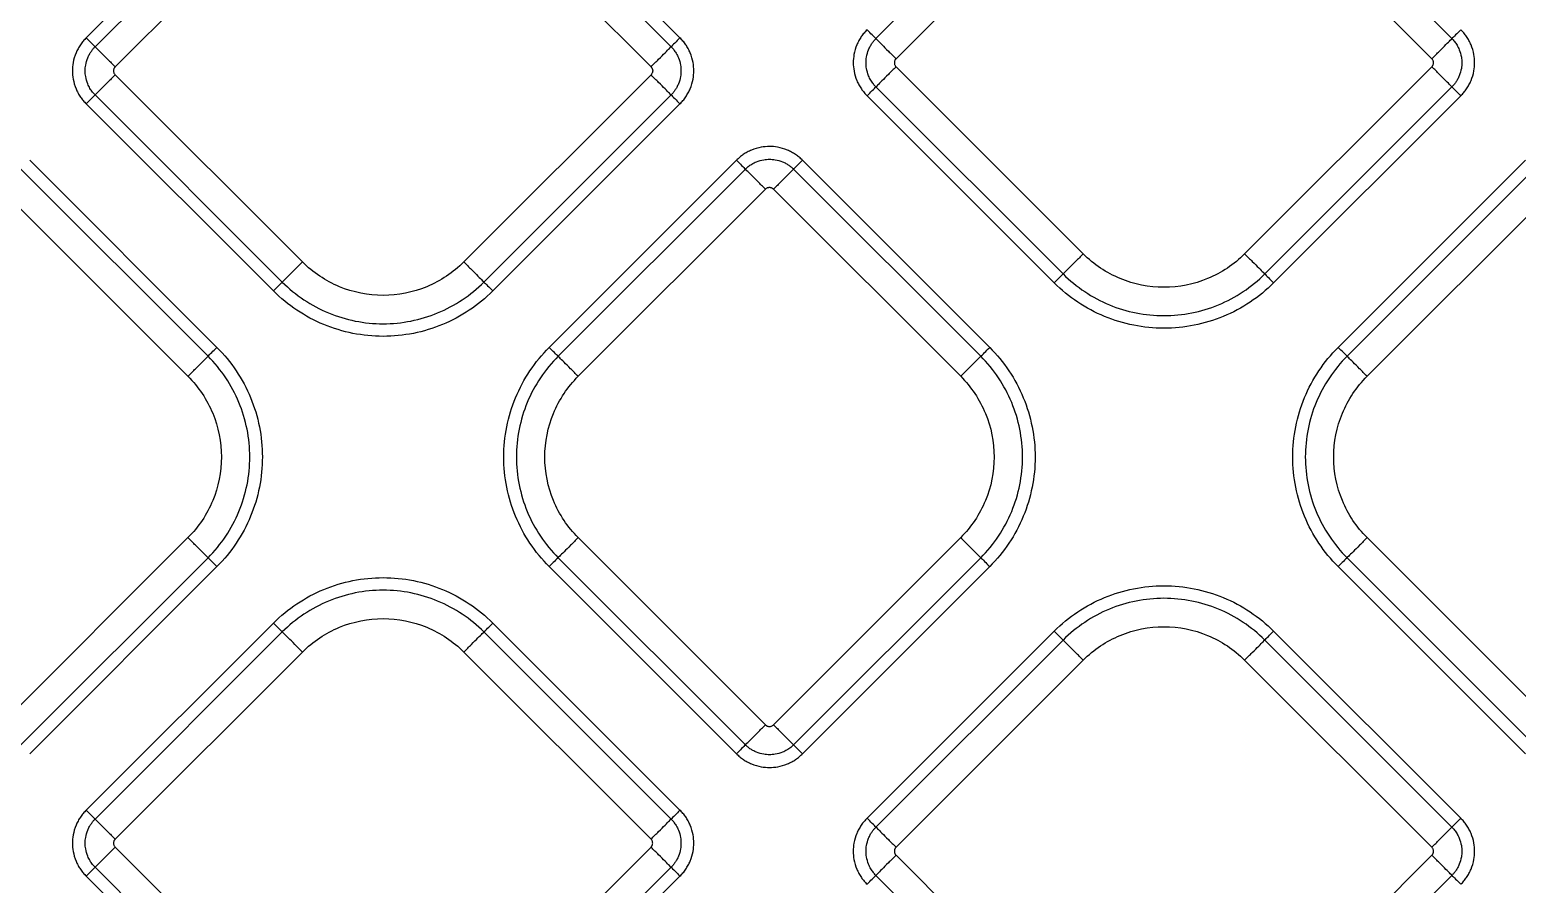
# Model space of a CAD drawing. Extents: x 526 to 610, y 679 to 808.
# Drawn here: x 564.12 to 569.35, y 726.74 to 729.75 of the extents above; entities that cross this region are included whole.
import ezdxf

# ---------------------------------------------------------------- set-up
doc = ezdxf.new("R2010")
doc.units = 0
doc.header["$MEASUREMENT"] = 0
doc.layers.add('1', color=4, linetype='Continuous')

# ---------------------------------------------------------------- blocks, each defined once
blk = doc.blocks.new('JETSETTER LX')
at = {"layer": '1', "color": 3, "linetype": 'Continuous', "lineweight": 25}
for p, q in [((38.8498, 33.4991), (38.1911, 32.8403)), ((38.8811, 33.4678), (38.2223, 32.8089)), ((40.2495, 32.8089), (39.5906, 33.4678)), ((40.2807, 32.8403), (39.6219, 33.4991)), ((41.6291, 33.4963), (40.9703, 32.8374)), ((42.9975, 32.8374), (42.3387, 33.4963)), ((41.041, 32.7667), (41.6998, 33.4256)), ((42.268, 33.4256), (42.9268, 32.7667)), ((38.293, 32.7382), (38.9518, 33.3971)), ((39.5199, 33.3971), (40.1788, 32.7382)), ((41.6998, 32.0796), (41.041, 32.7385)), ((42.9268, 32.7385), (42.268, 32.0796)), ((38.9518, 32.0511), (38.293, 32.7099)), ((40.1788, 32.7099), (39.5199, 32.0511)), ((40.9703, 32.6678), (41.6291, 32.0089)), ((42.3387, 32.0089), (42.9975, 32.6678)), ((38.2223, 32.6392), (38.8811, 31.9804)), ((39.5906, 31.9804), (40.2495, 32.6392)), ((40.9391, 32.6364), (41.5978, 31.9776)), ((42.37, 31.9776), (43.0287, 32.6364)), ((38.1911, 32.6078), (38.8498, 31.9491)), ((39.6219, 31.9491), (40.2807, 32.6078)), ((38.6511, 31.7504), (37.9924, 32.4091)), ((40.4794, 32.4091), (39.8207, 31.7504)), ((41.3706, 31.7504), (40.7119, 32.4091)), ((43.2559, 32.4091), (42.5972, 31.7504)), ((38.6198, 31.7191), (37.961, 32.378)), ((40.5108, 32.3779), (39.852, 31.7191)), ((41.3393, 31.7191), (40.6805, 32.3779)), ((43.2873, 32.378), (42.6285, 31.7191)), ((37.8903, 32.3073), (38.5491, 31.6484)), ((39.9227, 31.6484), (40.5815, 32.3072)), ((40.6098, 32.3072), (41.2686, 31.6484)), ((42.6992, 31.6484), (43.358, 32.3073)), ((38.5491, 31.0803), (37.8903, 30.4215)), ((40.5815, 30.4214), (39.9227, 31.0803)), ((41.2686, 31.0803), (40.6098, 30.4214)), ((43.358, 30.4215), (42.6992, 31.0803)), ((37.961, 30.3508), (38.6198, 31.0096)), ((39.852, 31.0096), (40.5108, 30.3507)), ((40.6805, 30.3507), (41.3393, 31.0096)), ((42.6285, 31.0096), (43.2873, 30.3508)), ((37.9924, 30.3196), (38.6511, 30.9783)), ((39.8207, 30.9783), (40.4794, 30.3195)), ((40.7119, 30.3195), (41.3706, 30.9783)), ((42.5972, 30.9783), (43.2559, 30.3196)), ((38.8498, 30.7796), (38.1911, 30.1208)), ((38.8811, 30.7483), (38.2223, 30.0894)), ((40.2495, 30.0894), (39.5907, 30.7483)), ((40.2807, 30.1208), (39.622, 30.7796)), ((41.5978, 30.7511), (40.9391, 30.0923)), ((43.0287, 30.0923), (42.3699, 30.7511)), ((38.293, 30.0187), (38.9518, 30.6776)), ((39.52, 30.6776), (40.1788, 30.0187)), ((41.6291, 30.7198), (40.9703, 30.0609)), ((42.9975, 30.0609), (42.3386, 30.7198)), ((41.041, 29.9902), (41.6998, 30.6491)), ((42.2679, 30.6491), (42.9268, 29.9902)), ((38.9518, 29.3316), (38.293, 29.9905)), ((40.1788, 29.9905), (39.52, 29.3316)), ((41.6998, 29.3031), (41.041, 29.9619)), ((42.9268, 29.9619), (42.2679, 29.3031)), ((38.2223, 29.9198), (38.8811, 29.2609)), ((39.5907, 29.2609), (40.2495, 29.9198)), ((38.1911, 29.8884), (38.8498, 29.2296)), ((39.622, 29.2296), (40.2807, 29.8884)), ((40.9703, 29.8912), (41.6291, 29.2324)), ((42.3386, 29.2324), (42.9975, 29.8912))]:
    blk.add_line(p, q, dxfattribs=at)
for points, knots in [([(38.1911, 32.8403), (38.1892, 32.8385), (38.1856, 32.8347), (38.1804, 32.8288), (38.1754, 32.8226), (38.1707, 32.816), (38.1663, 32.8092), (38.1622, 32.8021), (38.1585, 32.7947), (38.1513, 32.7788), (38.1444, 32.7552), (38.1416, 32.724), (38.1444, 32.6928), (38.1522, 32.6666), (38.1621, 32.646), (38.1707, 32.6319), (38.1802, 32.6192), (38.1875, 32.6116), (38.1911, 32.6078)], [0, 0, 0, 0, 0.0302831, 0.0608153, 0.0916215, 0.1227265, 0.154155, 0.1859305, 0.218076, 0.2506132, 0.3879351, 0.5002204, 0.6132112, 0.7495461, 0.8148948, 0.8783034, 0.9399468, 1, 1, 1, 1]), ([(38.2223, 32.8089), (38.2194, 32.8118), (38.2149, 32.8163), (38.2037, 32.8276), (38.1972, 32.8342), (38.1911, 32.8403)], [0, 0, 0, 0, 0.5, 0.5, 1, 1, 1, 1]), ([(40.2807, 32.8403), (40.2746, 32.8342), (40.268, 32.8276), (40.2568, 32.8163), (40.2523, 32.8118), (40.2495, 32.8089)], [0, 0, 0, 0, 0.5, 0.5, 1, 1, 1, 1]), ([(40.2807, 32.6078), (40.2825, 32.6097), (40.2862, 32.6134), (40.2914, 32.6194), (40.2963, 32.6256), (40.301, 32.6322), (40.3054, 32.639), (40.3095, 32.6461), (40.3133, 32.6535), (40.3204, 32.6694), (40.3273, 32.6929), (40.3301, 32.7242), (40.3273, 32.7554), (40.3195, 32.7816), (40.3097, 32.8022), (40.3011, 32.8162), (40.2915, 32.829), (40.2842, 32.8366), (40.2807, 32.8403)], [0, 0, 0, 0, 0.030283, 0.060815, 0.091621, 0.122727, 0.154155, 0.18593, 0.218076, 0.250613, 0.387935, 0.50022, 0.613211, 0.749546, 0.814895, 0.878303, 0.939947, 1, 1, 1, 1]), ([(40.9391, 32.8688), (40.9373, 32.867), (40.9336, 32.8632), (40.9284, 32.8573), (40.9235, 32.8511), (40.9188, 32.8445), (40.9144, 32.8377), (40.9103, 32.8306), (40.9065, 32.8232), (40.8994, 32.8073), (40.8924, 32.7837), (40.8897, 32.7525), (40.8925, 32.7213), (40.9002, 32.6951), (40.9101, 32.6745), (40.9187, 32.6605), (40.9283, 32.6477), (40.9355, 32.6401), (40.9391, 32.6364)], [0, 0, 0, 0, 0.030283, 0.060815, 0.091621, 0.122727, 0.154155, 0.18593, 0.218076, 0.250613, 0.387935, 0.50022, 0.613211, 0.749546, 0.814895, 0.878303, 0.939947, 1, 1, 1, 1]), ([(40.9703, 32.6678), (40.9688, 32.6693), (40.9656, 32.6726), (40.9611, 32.678), (40.9566, 32.6841), (40.9522, 32.6909), (40.9481, 32.6985), (40.9419, 32.7121), (40.9368, 32.7302), (40.935, 32.7526), (40.9368, 32.775), (40.9423, 32.7945), (40.9499, 32.8104), (40.9564, 32.821), (40.9631, 32.8299), (40.968, 32.835), (40.9703, 32.8374)], [0, 0, 0, 0, 0.034707, 0.072248, 0.112595, 0.155737, 0.201682, 0.250449, 0.393045, 0.50003, 0.606972, 0.74961, 0.821643, 0.887377, 0.946846, 1, 1, 1, 1]), ([(40.9703, 32.8374), (40.9675, 32.8403), (40.9629, 32.8449), (40.9517, 32.8561), (40.9452, 32.8627), (40.9391, 32.8688)], [0, 0, 0, 0, 0.5, 0.5, 1, 1, 1, 1]), ([(40.9703, 32.8374), (40.9705, 32.8373), (40.9724, 32.8353), (40.9796, 32.8281), (40.9849, 32.8228), (40.998, 32.8098), (41.0058, 32.802), (41.0227, 32.785), (41.0318, 32.7759), (41.041, 32.7667)], [0, 0, 0, 0, 0.25, 0.25, 0.5, 0.5, 0.75, 0.75, 1, 1, 1, 1]), ([(42.9268, 32.7667), (42.936, 32.7759), (42.9451, 32.785), (42.962, 32.802), (42.9698, 32.8098), (42.9829, 32.8228), (42.9882, 32.8281), (42.9954, 32.8353), (42.9973, 32.8373), (42.9975, 32.8374)], [0, 0, 0, 0, 0.25, 0.25, 0.5, 0.5, 0.75, 0.75, 1, 1, 1, 1]), ([(43.0287, 32.8688), (43.0226, 32.8627), (43.0161, 32.8561), (43.0049, 32.8449), (43.0003, 32.8403), (42.9975, 32.8374)], [0, 0, 0, 0, 0.5, 0.5, 1, 1, 1, 1]), ([(42.9975, 32.8374), (42.999, 32.8359), (43.0022, 32.8326), (43.0067, 32.8272), (43.0112, 32.8211), (43.0156, 32.8143), (43.0197, 32.8067), (43.0259, 32.7931), (43.031, 32.775), (43.0328, 32.7526), (43.031, 32.7302), (43.0255, 32.7107), (43.0179, 32.6947), (43.0114, 32.6842), (43.0047, 32.6753), (42.9998, 32.6702), (42.9975, 32.6678)], [0, 0, 0, 0, 0.034707, 0.072248, 0.112595, 0.155737, 0.201682, 0.250449, 0.393045, 0.50003, 0.606972, 0.74961, 0.821642, 0.887377, 0.946846, 1, 1, 1, 1]), ([(43.0287, 32.6364), (43.0305, 32.6382), (43.0342, 32.6419), (43.0394, 32.6479), (43.0443, 32.6541), (43.049, 32.6607), (43.0534, 32.6675), (43.0575, 32.6746), (43.0613, 32.682), (43.0684, 32.6979), (43.0753, 32.7214), (43.0781, 32.7527), (43.0753, 32.7839), (43.0676, 32.8101), (43.0577, 32.8307), (43.0491, 32.8447), (43.0395, 32.8575), (43.0323, 32.8651), (43.0287, 32.8688)], [0, 0, 0, 0, 0.0302831, 0.0608153, 0.0916215, 0.1227265, 0.154155, 0.1859305, 0.218076, 0.2506132, 0.3879351, 0.5002204, 0.6132112, 0.7495461, 0.8148948, 0.8783034, 0.9399468, 1, 1, 1, 1]), ([(38.2223, 32.6392), (38.2208, 32.6408), (38.2176, 32.6441), (38.2131, 32.6495), (38.2086, 32.6556), (38.2042, 32.6624), (38.2, 32.67), (38.1939, 32.6836), (38.1888, 32.7017), (38.187, 32.7241), (38.1888, 32.7464), (38.1943, 32.766), (38.2018, 32.7819), (38.2083, 32.7925), (38.2151, 32.8014), (38.22, 32.8065), (38.2223, 32.8089)], [0, 0, 0, 0, 0.034707, 0.072248, 0.112595, 0.155737, 0.201682, 0.250449, 0.393045, 0.50003, 0.606972, 0.74961, 0.821643, 0.887377, 0.946846, 1, 1, 1, 1]), ([(38.2223, 32.8089), (38.2224, 32.8088), (38.2244, 32.8068), (38.2316, 32.7996), (38.2369, 32.7943), (38.2499, 32.7813), (38.2577, 32.7735), (38.2747, 32.7565), (38.2838, 32.7474), (38.293, 32.7382)], [0, 0, 0, 0, 0.25, 0.25, 0.5, 0.5, 0.75, 0.75, 1, 1, 1, 1]), ([(40.1788, 32.7382), (40.1879, 32.7474), (40.1971, 32.7565), (40.214, 32.7735), (40.2218, 32.7813), (40.2349, 32.7943), (40.2401, 32.7996), (40.2474, 32.8068), (40.2493, 32.8088), (40.2495, 32.8089)], [0, 0, 0, 0, 0.25, 0.25, 0.5, 0.5, 0.75, 0.75, 1, 1, 1, 1]), ([(40.2495, 32.8089), (40.251, 32.8074), (40.2541, 32.8041), (40.2587, 32.7987), (40.2632, 32.7926), (40.2676, 32.7858), (40.2717, 32.7782), (40.2778, 32.7646), (40.2829, 32.7464), (40.2848, 32.7241), (40.2829, 32.7017), (40.2774, 32.6821), (40.2699, 32.6662), (40.2634, 32.6557), (40.2566, 32.6468), (40.2518, 32.6417), (40.2495, 32.6392)], [0, 0, 0, 0, 0.034707, 0.072248, 0.112595, 0.155737, 0.201682, 0.250449, 0.393045, 0.50003, 0.606972, 0.74961, 0.821642, 0.887377, 0.946846, 1, 1, 1, 1]), ([(38.293, 32.7382), (38.2924, 32.7376), (38.2912, 32.7363), (38.2897, 32.7341), (38.2884, 32.7314), (38.2874, 32.728), (38.287, 32.7241), (38.2874, 32.7202), (38.2885, 32.7164), (38.2903, 32.7129), (38.2921, 32.7109), (38.293, 32.7099)], [0, 0, 0, 0, 0.083478, 0.166388, 0.250171, 0.374789, 0.500105, 0.62472, 0.750039, 0.874841, 1, 1, 1, 1]), ([(40.1788, 32.7382), (40.1794, 32.7376), (40.1806, 32.7363), (40.182, 32.734), (40.1832, 32.7317), (40.184, 32.7292), (40.1845, 32.7267), (40.1847, 32.7241), (40.1845, 32.7206), (40.1834, 32.7167), (40.1813, 32.7128), (40.1796, 32.7108), (40.1788, 32.7099)], [0, 0, 0, 0, 0.085725, 0.169852, 0.252984, 0.335556, 0.417871, 0.500139, 0.582173, 0.749994, 0.886723, 1, 1, 1, 1]), ([(41.041, 32.7385), (41.0318, 32.7293), (41.0227, 32.7202), (41.0058, 32.7032), (40.998, 32.6954), (40.9849, 32.6824), (40.9796, 32.6771), (40.9724, 32.6699), (40.9705, 32.6679), (40.9703, 32.6678)], [0, 0, 0, 0, 0.25, 0.25, 0.5, 0.5, 0.75, 0.75, 1, 1, 1, 1]), ([(41.041, 32.7667), (41.0404, 32.7661), (41.0392, 32.7648), (41.0378, 32.7626), (41.0364, 32.7599), (41.0354, 32.7565), (41.035, 32.7526), (41.0354, 32.7487), (41.0366, 32.7449), (41.0384, 32.7414), (41.0401, 32.7394), (41.041, 32.7385)], [0, 0, 0, 0, 0.083478, 0.166388, 0.250171, 0.374789, 0.500105, 0.62472, 0.750039, 0.874841, 1, 1, 1, 1]), ([(42.9268, 32.7385), (42.9274, 32.7391), (42.9286, 32.7404), (42.93, 32.7426), (42.9314, 32.7453), (42.9324, 32.7487), (42.9328, 32.7526), (42.9324, 32.7565), (42.9312, 32.7603), (42.9294, 32.7638), (42.9277, 32.7658), (42.9268, 32.7667)], [0, 0, 0, 0, 0.083478, 0.166388, 0.250171, 0.374789, 0.500105, 0.62472, 0.750039, 0.874841, 1, 1, 1, 1]), ([(42.9975, 32.6678), (42.9973, 32.6679), (42.9954, 32.6699), (42.9882, 32.6771), (42.9829, 32.6824), (42.9698, 32.6954), (42.962, 32.7032), (42.9451, 32.7202), (42.936, 32.7293), (42.9268, 32.7385)], [0, 0, 0, 0, 0.25, 0.25, 0.5, 0.5, 0.75, 0.75, 1, 1, 1, 1]), ([(38.293, 32.7099), (38.2838, 32.7008), (38.2747, 32.6916), (38.2577, 32.6747), (38.2499, 32.6669), (38.2369, 32.6539), (38.2316, 32.6486), (38.2244, 32.6414), (38.2224, 32.6394), (38.2223, 32.6392)], [0, 0, 0, 0, 0.25, 0.25, 0.5, 0.5, 0.75, 0.75, 1, 1, 1, 1]), ([(40.2495, 32.6392), (40.2493, 32.6394), (40.2474, 32.6414), (40.2401, 32.6486), (40.2349, 32.6539), (40.2218, 32.6669), (40.214, 32.6747), (40.1971, 32.6916), (40.1879, 32.7008), (40.1788, 32.7099)], [0, 0, 0, 0, 0.25, 0.25, 0.5, 0.5, 0.75, 0.75, 1, 1, 1, 1]), ([(40.9391, 32.6364), (40.9452, 32.6425), (40.9517, 32.6491), (40.9629, 32.6603), (40.9675, 32.6649), (40.9703, 32.6678)], [0, 0, 0, 0, 0.5, 0.5, 1, 1, 1, 1]), ([(42.9975, 32.6678), (43.0003, 32.6649), (43.0049, 32.6603), (43.0161, 32.6491), (43.0226, 32.6425), (43.0287, 32.6364)], [0, 0, 0, 0, 0.5, 0.5, 1, 1, 1, 1]), ([(38.1911, 32.6078), (38.1972, 32.614), (38.2037, 32.6205), (38.2149, 32.6318), (38.2194, 32.6364), (38.2223, 32.6392)], [0, 0, 0, 0, 0.5, 0.5, 1, 1, 1, 1]), ([(40.2495, 32.6392), (40.2523, 32.6364), (40.2568, 32.6318), (40.268, 32.6205), (40.2746, 32.614), (40.2807, 32.6078)], [0, 0, 0, 0, 0.5, 0.5, 1, 1, 1, 1]), ([(40.7119, 32.4091), (40.71, 32.4109), (40.7063, 32.4146), (40.7003, 32.4198), (40.6941, 32.4248), (40.6876, 32.4295), (40.6807, 32.4339), (40.6736, 32.438), (40.6662, 32.4417), (40.6503, 32.4489), (40.6268, 32.4558), (40.5955, 32.4586), (40.5643, 32.4557), (40.5381, 32.448), (40.5175, 32.4381), (40.5035, 32.4295), (40.4907, 32.42), (40.4831, 32.4127), (40.4794, 32.4091)], [0, 0, 0, 0, 0.0302831, 0.0608153, 0.0916215, 0.1227265, 0.154155, 0.1859305, 0.218076, 0.2506132, 0.3879351, 0.5002204, 0.6132112, 0.7495461, 0.8148948, 0.8783034, 0.9399468, 1, 1, 1, 1]), ([(40.4794, 32.4091), (40.4855, 32.403), (40.4921, 32.3965), (40.5034, 32.3853), (40.5079, 32.3808), (40.5108, 32.3779)], [0, 0, 0, 0, 0.5, 0.5, 1, 1, 1, 1]), ([(40.5108, 32.3779), (40.5124, 32.3794), (40.5156, 32.3826), (40.521, 32.3871), (40.5271, 32.3916), (40.5339, 32.396), (40.5415, 32.4002), (40.5551, 32.4063), (40.5733, 32.4114), (40.5956, 32.4132), (40.618, 32.4114), (40.6376, 32.4059), (40.6535, 32.3984), (40.664, 32.3918), (40.6729, 32.3851), (40.6781, 32.3802), (40.6805, 32.3779)], [0, 0, 0, 0, 0.034707, 0.072248, 0.112595, 0.155737, 0.201682, 0.250449, 0.393045, 0.50003, 0.606972, 0.74961, 0.821642, 0.887377, 0.946846, 1, 1, 1, 1]), ([(40.6805, 32.3779), (40.6833, 32.3808), (40.6879, 32.3853), (40.6992, 32.3965), (40.7058, 32.403), (40.7119, 32.4091)], [0, 0, 0, 0, 0.5, 0.5, 1, 1, 1, 1]), ([(40.5815, 32.3072), (40.5723, 32.3164), (40.5632, 32.3255), (40.5462, 32.3425), (40.5385, 32.3503), (40.5254, 32.3633), (40.5201, 32.3686), (40.5129, 32.3758), (40.5109, 32.3778), (40.5108, 32.3779)], [0, 0, 0, 0, 0.25, 0.25, 0.5, 0.5, 0.75, 0.75, 1, 1, 1, 1]), ([(40.6805, 32.3779), (40.6803, 32.3778), (40.6783, 32.3758), (40.6711, 32.3686), (40.6659, 32.3633), (40.6528, 32.3503), (40.645, 32.3425), (40.6281, 32.3255), (40.6189, 32.3164), (40.6098, 32.3072)], [0, 0, 0, 0, 0.25, 0.25, 0.5, 0.5, 0.75, 0.75, 1, 1, 1, 1]), ([(40.6098, 32.3072), (40.6091, 32.3078), (40.6079, 32.309), (40.6057, 32.3105), (40.6029, 32.3118), (40.5996, 32.3128), (40.5956, 32.3132), (40.5917, 32.3128), (40.5879, 32.3117), (40.5844, 32.3099), (40.5825, 32.3081), (40.5815, 32.3072)], [0, 0, 0, 0, 0.083478, 0.166388, 0.250171, 0.374789, 0.500105, 0.62472, 0.750039, 0.874841, 1, 1, 1, 1]), ([(38.9518, 32.0511), (38.9426, 32.042), (38.9335, 32.0328), (38.9166, 32.0159), (38.9088, 32.0081), (38.8957, 31.995), (38.8904, 31.9898), (38.8832, 31.9825), (38.8813, 31.9806), (38.8811, 31.9804)], [0, 0, 0, 0, 0.25, 0.25, 0.5, 0.5, 0.75, 0.75, 1, 1, 1, 1]), ([(39.5199, 32.0511), (39.4827, 32.0139), (39.4382, 31.9842), (39.341, 31.9439), (39.2885, 31.9334), (39.1833, 31.9334), (39.1307, 31.9439), (39.0335, 31.9842), (38.989, 32.0139), (38.9518, 32.0511)], [0, 0, 0, 0, 0.25, 0.25, 0.5, 0.5, 0.75, 0.75, 1, 1, 1, 1]), ([(39.5199, 32.0511), (39.5291, 32.042), (39.5382, 32.0328), (39.5552, 32.0159), (39.563, 32.0081), (39.576, 31.995), (39.5813, 31.9898), (39.5885, 31.9825), (39.5905, 31.9806), (39.5906, 31.9804)], [0, 0, 0, 0, 0.25, 0.25, 0.5, 0.5, 0.75, 0.75, 1, 1, 1, 1]), ([(41.6998, 32.0796), (41.6907, 32.0705), (41.6815, 32.0613), (41.6646, 32.0444), (41.6568, 32.0366), (41.6437, 32.0235), (41.6385, 32.0183), (41.6313, 32.011), (41.6293, 32.0091), (41.6291, 32.0089)], [0, 0, 0, 0, 0.25, 0.25, 0.5, 0.5, 0.75, 0.75, 1, 1, 1, 1]), ([(42.268, 32.0796), (42.2308, 32.0424), (42.1862, 32.0127), (42.0891, 31.9724), (42.0365, 31.962), (41.9313, 31.962), (41.8787, 31.9724), (41.7816, 32.0127), (41.737, 32.0424), (41.6998, 32.0796)], [0, 0, 0, 0, 0.25, 0.25, 0.5, 0.5, 0.75, 0.75, 1, 1, 1, 1]), ([(42.268, 32.0796), (42.2771, 32.0705), (42.2863, 32.0613), (42.3032, 32.0444), (42.311, 32.0366), (42.3241, 32.0235), (42.3293, 32.0183), (42.3365, 32.011), (42.3385, 32.0091), (42.3387, 32.0089)], [0, 0, 0, 0, 0.25, 0.25, 0.5, 0.5, 0.75, 0.75, 1, 1, 1, 1]), ([(41.6291, 32.0089), (41.6262, 32.0059), (41.6216, 32.0014), (41.6106, 31.9904), (41.6042, 31.984), (41.5978, 31.9776)], [0, 0, 0, 0, 0.5, 0.5, 1, 1, 1, 1]), ([(41.6291, 32.0089), (41.6756, 31.9625), (41.7312, 31.9253), (41.8526, 31.875), (41.9182, 31.862), (42.0496, 31.862), (42.1152, 31.875), (42.2366, 31.9253), (42.2922, 31.9625), (42.3387, 32.0089)], [0, 0, 0, 0, 0.25, 0.25, 0.5, 0.5, 0.75, 0.75, 1, 1, 1, 1]), ([(42.3387, 32.0089), (42.3416, 32.0059), (42.3462, 32.0014), (42.3572, 31.9904), (42.3636, 31.984), (42.37, 31.9776)], [0, 0, 0, 0, 0.5, 0.5, 1, 1, 1, 1]), ([(38.8811, 31.9804), (38.8781, 31.9774), (38.8736, 31.9729), (38.8626, 31.9619), (38.8562, 31.9555), (38.8498, 31.9491)], [0, 0, 0, 0, 0.5, 0.5, 1, 1, 1, 1]), ([(39.6219, 31.9491), (39.5714, 31.8986), (39.5108, 31.8581), (39.3788, 31.8034), (39.3073, 31.7892), (39.1644, 31.7892), (39.093, 31.8034), (38.9609, 31.8581), (38.9003, 31.8986), (38.8498, 31.9491)], [0, 0, 0, 0, 0.25, 0.25, 0.5, 0.5, 0.75, 0.75, 1, 1, 1, 1]), ([(38.8811, 31.9804), (38.9275, 31.934), (38.9832, 31.8968), (39.1045, 31.8465), (39.1702, 31.8335), (39.3015, 31.8335), (39.3672, 31.8465), (39.4885, 31.8968), (39.5442, 31.934), (39.5906, 31.9804)], [0, 0, 0, 0, 0.25, 0.25, 0.5, 0.5, 0.75, 0.75, 1, 1, 1, 1]), ([(39.5906, 31.9804), (39.5936, 31.9774), (39.5982, 31.9729), (39.6091, 31.9619), (39.6155, 31.9555), (39.6219, 31.9491)], [0, 0, 0, 0, 0.5, 0.5, 1, 1, 1, 1]), ([(42.37, 31.9776), (42.3194, 31.9271), (42.2589, 31.8866), (42.1268, 31.8319), (42.0554, 31.8177), (41.9124, 31.8177), (41.841, 31.8319), (41.7089, 31.8866), (41.6484, 31.9271), (41.5978, 31.9776)], [0, 0, 0, 0, 0.25, 0.25, 0.5, 0.5, 0.75, 0.75, 1, 1, 1, 1]), ([(38.6198, 31.7191), (38.6228, 31.7221), (38.6273, 31.7267), (38.6383, 31.7376), (38.6447, 31.744), (38.6511, 31.7504)], [0, 0, 0, 0, 0.5, 0.5, 1, 1, 1, 1]), ([(38.6511, 31.7504), (38.7016, 31.6999), (38.7421, 31.6393), (38.7968, 31.5073), (38.811, 31.4358), (38.811, 31.2929), (38.7968, 31.2214), (38.7421, 31.0894), (38.7016, 31.0288), (38.6511, 30.9783)], [0, 0, 0, 0, 0.25, 0.25, 0.5, 0.5, 0.75, 0.75, 1, 1, 1, 1]), ([(39.8207, 30.9783), (39.7701, 31.0288), (39.7297, 31.0894), (39.675, 31.2214), (39.6607, 31.2929), (39.6607, 31.4358), (39.675, 31.5072), (39.7297, 31.6393), (39.7701, 31.6999), (39.8207, 31.7504)], [0, 0, 0, 0, 0.25, 0.25, 0.5, 0.5, 0.75, 0.75, 1, 1, 1, 1]), ([(39.852, 31.7191), (39.849, 31.7221), (39.8444, 31.7266), (39.8335, 31.7376), (39.8271, 31.744), (39.8207, 31.7504)], [0, 0, 0, 0, 0.5, 0.5, 1, 1, 1, 1]), ([(41.3393, 31.7191), (41.3423, 31.7221), (41.3468, 31.7266), (41.3578, 31.7376), (41.3642, 31.744), (41.3706, 31.7504)], [0, 0, 0, 0, 0.5, 0.5, 1, 1, 1, 1]), ([(41.3706, 31.7504), (41.4211, 31.6999), (41.4616, 31.6393), (41.5163, 31.5072), (41.5305, 31.4358), (41.5305, 31.2929), (41.5163, 31.2214), (41.4616, 31.0894), (41.4211, 31.0288), (41.3706, 30.9783)], [0, 0, 0, 0, 0.25, 0.25, 0.5, 0.5, 0.75, 0.75, 1, 1, 1, 1]), ([(42.5972, 30.9783), (42.5466, 31.0288), (42.5062, 31.0894), (42.4515, 31.2214), (42.4373, 31.2929), (42.4373, 31.4358), (42.4515, 31.5073), (42.5062, 31.6393), (42.5466, 31.6999), (42.5972, 31.7504)], [0, 0, 0, 0, 0.25, 0.25, 0.5, 0.5, 0.75, 0.75, 1, 1, 1, 1]), ([(42.6285, 31.7191), (42.6255, 31.7221), (42.6209, 31.7267), (42.61, 31.7376), (42.6036, 31.744), (42.5972, 31.7504)], [0, 0, 0, 0, 0.5, 0.5, 1, 1, 1, 1]), ([(38.5491, 31.6484), (38.5583, 31.6576), (38.5674, 31.6667), (38.5844, 31.6837), (38.5921, 31.6915), (38.6052, 31.7045), (38.6105, 31.7098), (38.6177, 31.717), (38.6197, 31.719), (38.6198, 31.7191)], [0, 0, 0, 0, 0.25, 0.25, 0.5, 0.5, 0.75, 0.75, 1, 1, 1, 1]), ([(38.6198, 31.0096), (38.6663, 31.056), (38.7034, 31.1117), (38.7537, 31.233), (38.7668, 31.2987), (38.7668, 31.43), (38.7537, 31.4957), (38.7034, 31.617), (38.6663, 31.6727), (38.6198, 31.7191)], [0, 0, 0, 0, 0.25, 0.25, 0.5, 0.5, 0.75, 0.75, 1, 1, 1, 1]), ([(39.852, 31.7191), (39.8055, 31.6727), (39.7683, 31.617), (39.7181, 31.4956), (39.705, 31.43), (39.705, 31.2987), (39.7181, 31.233), (39.7683, 31.1117), (39.8055, 31.056), (39.852, 31.0096)], [0, 0, 0, 0, 0.25, 0.25, 0.5, 0.5, 0.75, 0.75, 1, 1, 1, 1]), ([(39.9227, 31.6484), (39.9135, 31.6575), (39.9044, 31.6667), (39.8874, 31.6836), (39.8796, 31.6914), (39.8666, 31.7045), (39.8613, 31.7097), (39.8541, 31.717), (39.8521, 31.7189), (39.852, 31.7191)], [0, 0, 0, 0, 0.25, 0.25, 0.5, 0.5, 0.75, 0.75, 1, 1, 1, 1]), ([(41.2686, 31.6484), (41.2778, 31.6575), (41.2869, 31.6667), (41.3038, 31.6836), (41.3116, 31.6914), (41.3247, 31.7045), (41.33, 31.7097), (41.3372, 31.717), (41.3391, 31.7189), (41.3393, 31.7191)], [0, 0, 0, 0, 0.25, 0.25, 0.5, 0.5, 0.75, 0.75, 1, 1, 1, 1]), ([(41.3393, 31.0096), (41.3857, 31.056), (41.4229, 31.1117), (41.4732, 31.233), (41.4863, 31.2987), (41.4863, 31.43), (41.4732, 31.4956), (41.4229, 31.617), (41.3857, 31.6727), (41.3393, 31.7191)], [0, 0, 0, 0, 0.25, 0.25, 0.5, 0.5, 0.75, 0.75, 1, 1, 1, 1]), ([(42.6285, 31.7191), (42.582, 31.6727), (42.5448, 31.617), (42.4946, 31.4957), (42.4815, 31.43), (42.4815, 31.2987), (42.4946, 31.233), (42.5448, 31.1117), (42.582, 31.056), (42.6285, 31.0096)], [0, 0, 0, 0, 0.25, 0.25, 0.5, 0.5, 0.75, 0.75, 1, 1, 1, 1]), ([(42.6992, 31.6484), (42.69, 31.6576), (42.6809, 31.6667), (42.6639, 31.6837), (42.6561, 31.6915), (42.6431, 31.7045), (42.6378, 31.7098), (42.6306, 31.717), (42.6286, 31.719), (42.6285, 31.7191)], [0, 0, 0, 0, 0.25, 0.25, 0.5, 0.5, 0.75, 0.75, 1, 1, 1, 1]), ([(38.5491, 31.6484), (38.5863, 31.6112), (38.6161, 31.5667), (38.6563, 31.4695), (38.6668, 31.4169), (38.6668, 31.3118), (38.6563, 31.2592), (38.6161, 31.162), (38.5863, 31.1175), (38.5491, 31.0803)], [0, 0, 0, 0, 0.25, 0.25, 0.5, 0.5, 0.75, 0.75, 1, 1, 1, 1]), ([(39.9227, 31.0803), (39.8855, 31.1174), (39.8557, 31.162), (39.8154, 31.2592), (39.805, 31.3117), (39.805, 31.4169), (39.8154, 31.4695), (39.8557, 31.5666), (39.8855, 31.6112), (39.9227, 31.6484)], [0, 0, 0, 0, 0.25, 0.25, 0.5, 0.5, 0.75, 0.75, 1, 1, 1, 1]), ([(41.2686, 31.6484), (41.3058, 31.6112), (41.3356, 31.5666), (41.3758, 31.4695), (41.3863, 31.4169), (41.3863, 31.3117), (41.3758, 31.2592), (41.3356, 31.162), (41.3058, 31.1174), (41.2686, 31.0803)], [0, 0, 0, 0, 0.25, 0.25, 0.5, 0.5, 0.75, 0.75, 1, 1, 1, 1]), ([(42.6992, 31.0803), (42.662, 31.1175), (42.6322, 31.162), (42.592, 31.2592), (42.5815, 31.3118), (42.5815, 31.4169), (42.592, 31.4695), (42.6322, 31.5667), (42.662, 31.6112), (42.6992, 31.6484)], [0, 0, 0, 0, 0.25, 0.25, 0.5, 0.5, 0.75, 0.75, 1, 1, 1, 1]), ([(38.6198, 31.0096), (38.6197, 31.0097), (38.6177, 31.0117), (38.6105, 31.0189), (38.6052, 31.0242), (38.5921, 31.0373), (38.5844, 31.045), (38.5674, 31.062), (38.5583, 31.0711), (38.5491, 31.0803)], [0, 0, 0, 0, 0.25, 0.25, 0.5, 0.5, 0.75, 0.75, 1, 1, 1, 1]), ([(39.9227, 31.0803), (39.9135, 31.0711), (39.9044, 31.062), (39.8874, 31.045), (39.8796, 31.0372), (39.8666, 31.0242), (39.8613, 31.0189), (39.8541, 31.0117), (39.8521, 31.0097), (39.852, 31.0096)], [0, 0, 0, 0, 0.25, 0.25, 0.5, 0.5, 0.75, 0.75, 1, 1, 1, 1]), ([(41.2686, 31.0803), (41.2778, 31.0711), (41.2869, 31.062), (41.3038, 31.045), (41.3116, 31.0372), (41.3247, 31.0242), (41.33, 31.0189), (41.3372, 31.0117), (41.3391, 31.0097), (41.3393, 31.0096)], [0, 0, 0, 0, 0.25, 0.25, 0.5, 0.5, 0.75, 0.75, 1, 1, 1, 1]), ([(42.6992, 31.0803), (42.69, 31.0711), (42.6809, 31.062), (42.6639, 31.045), (42.6561, 31.0373), (42.6431, 31.0242), (42.6378, 31.0189), (42.6306, 31.0117), (42.6286, 31.0097), (42.6285, 31.0096)], [0, 0, 0, 0, 0.25, 0.25, 0.5, 0.5, 0.75, 0.75, 1, 1, 1, 1]), ([(38.6511, 30.9783), (38.6447, 30.9847), (38.6383, 30.9911), (38.6273, 31.0021), (38.6228, 31.0066), (38.6198, 31.0096)], [0, 0, 0, 0, 0.5, 0.5, 1, 1, 1, 1]), ([(39.852, 31.0096), (39.849, 31.0066), (39.8444, 31.002), (39.8335, 30.9911), (39.8271, 30.9847), (39.8207, 30.9783)], [0, 0, 0, 0, 0.5, 0.5, 1, 1, 1, 1]), ([(41.3393, 31.0096), (41.3423, 31.0066), (41.3468, 31.002), (41.3578, 30.9911), (41.3642, 30.9847), (41.3706, 30.9783)], [0, 0, 0, 0, 0.5, 0.5, 1, 1, 1, 1]), ([(42.6285, 31.0096), (42.6255, 31.0066), (42.6209, 31.0021), (42.61, 30.9911), (42.6036, 30.9847), (42.5972, 30.9783)], [0, 0, 0, 0, 0.5, 0.5, 1, 1, 1, 1]), ([(38.8498, 30.7796), (38.9004, 30.8301), (38.9609, 30.8706), (39.093, 30.9253), (39.1644, 30.9395), (39.3074, 30.9395), (39.3788, 30.9253), (39.5109, 30.8706), (39.5714, 30.8301), (39.622, 30.7796)], [0, 0, 0, 0, 0.25, 0.25, 0.5, 0.5, 0.75, 0.75, 1, 1, 1, 1]), ([(39.5907, 30.7483), (39.5442, 30.7947), (39.4886, 30.8319), (39.3672, 30.8822), (39.3016, 30.8952), (39.1702, 30.8952), (39.1046, 30.8822), (38.9832, 30.8319), (38.9276, 30.7947), (38.8811, 30.7483)], [0, 0, 0, 0, 0.25, 0.25, 0.5, 0.5, 0.75, 0.75, 1, 1, 1, 1]), ([(41.5978, 30.7511), (41.6483, 30.8016), (41.7089, 30.8421), (41.841, 30.8968), (41.9124, 30.911), (42.0553, 30.911), (42.1268, 30.8968), (42.2588, 30.8421), (42.3194, 30.8016), (42.3699, 30.7511)], [0, 0, 0, 0, 0.25, 0.25, 0.5, 0.5, 0.75, 0.75, 1, 1, 1, 1]), ([(42.3386, 30.7198), (42.2922, 30.7662), (42.2365, 30.8034), (42.1152, 30.8537), (42.0495, 30.8667), (41.9182, 30.8667), (41.8525, 30.8537), (41.7312, 30.8034), (41.6755, 30.7662), (41.6291, 30.7198)], [0, 0, 0, 0, 0.25, 0.25, 0.5, 0.5, 0.75, 0.75, 1, 1, 1, 1]), ([(38.9518, 30.6776), (38.989, 30.7148), (39.0336, 30.7445), (39.1307, 30.7848), (39.1833, 30.7952), (39.2885, 30.7952), (39.3411, 30.7848), (39.4382, 30.7445), (39.4828, 30.7148), (39.52, 30.6776)], [0, 0, 0, 0, 0.25, 0.25, 0.5, 0.5, 0.75, 0.75, 1, 1, 1, 1]), ([(38.8811, 30.7483), (38.8782, 30.7512), (38.8736, 30.7558), (38.8626, 30.7668), (38.8562, 30.7732), (38.8498, 30.7796)], [0, 0, 0, 0, 0.5, 0.5, 1, 1, 1, 1]), ([(38.9518, 30.6776), (38.9427, 30.6867), (38.9335, 30.6959), (38.9166, 30.7128), (38.9088, 30.7206), (38.8957, 30.7337), (38.8905, 30.7389), (38.8833, 30.7462), (38.8813, 30.7481), (38.8811, 30.7483)], [0, 0, 0, 0, 0.25, 0.25, 0.5, 0.5, 0.75, 0.75, 1, 1, 1, 1]), ([(39.52, 30.6776), (39.5291, 30.6867), (39.5383, 30.6959), (39.5552, 30.7128), (39.563, 30.7206), (39.5761, 30.7337), (39.5813, 30.7389), (39.5885, 30.7462), (39.5905, 30.7481), (39.5907, 30.7483)], [0, 0, 0, 0, 0.25, 0.25, 0.5, 0.5, 0.75, 0.75, 1, 1, 1, 1]), ([(39.5907, 30.7483), (39.5936, 30.7512), (39.5982, 30.7558), (39.6092, 30.7668), (39.6156, 30.7732), (39.622, 30.7796)], [0, 0, 0, 0, 0.5, 0.5, 1, 1, 1, 1]), ([(41.6291, 30.7198), (41.6261, 30.7227), (41.6216, 30.7273), (41.6106, 30.7383), (41.6042, 30.7447), (41.5978, 30.7511)], [0, 0, 0, 0, 0.5, 0.5, 1, 1, 1, 1]), ([(41.6998, 30.6491), (41.737, 30.6862), (41.7815, 30.716), (41.8787, 30.7563), (41.9313, 30.7667), (42.0365, 30.7667), (42.089, 30.7563), (42.1862, 30.716), (42.2307, 30.6862), (42.2679, 30.6491)], [0, 0, 0, 0, 0.25, 0.25, 0.5, 0.5, 0.75, 0.75, 1, 1, 1, 1]), ([(42.3386, 30.7198), (42.3416, 30.7227), (42.3462, 30.7273), (42.3571, 30.7383), (42.3635, 30.7447), (42.3699, 30.7511)], [0, 0, 0, 0, 0.5, 0.5, 1, 1, 1, 1]), ([(41.6998, 30.6491), (41.6906, 30.6582), (41.6815, 30.6674), (41.6646, 30.6843), (41.6568, 30.6921), (41.6437, 30.7052), (41.6384, 30.7104), (41.6312, 30.7176), (41.6293, 30.7196), (41.6291, 30.7198)], [0, 0, 0, 0, 0.25, 0.25, 0.5, 0.5, 0.75, 0.75, 1, 1, 1, 1]), ([(42.2679, 30.6491), (42.2771, 30.6582), (42.2862, 30.6674), (42.3032, 30.6843), (42.311, 30.6921), (42.324, 30.7052), (42.3293, 30.7104), (42.3365, 30.7176), (42.3385, 30.7196), (42.3386, 30.7198)], [0, 0, 0, 0, 0.25, 0.25, 0.5, 0.5, 0.75, 0.75, 1, 1, 1, 1]), ([(40.5108, 30.3507), (40.5109, 30.3509), (40.5129, 30.3528), (40.5201, 30.3601), (40.5254, 30.3653), (40.5385, 30.3784), (40.5462, 30.3862), (40.5632, 30.4031), (40.5723, 30.4123), (40.5815, 30.4214)], [0, 0, 0, 0, 0.25, 0.25, 0.5, 0.5, 0.75, 0.75, 1, 1, 1, 1]), ([(40.5815, 30.4214), (40.5821, 30.4208), (40.5834, 30.4196), (40.5856, 30.4182), (40.5883, 30.4168), (40.5917, 30.4158), (40.5956, 30.4154), (40.5996, 30.4158), (40.6033, 30.417), (40.6068, 30.4188), (40.6088, 30.4205), (40.6098, 30.4214)], [0, 0, 0, 0, 0.083478, 0.166388, 0.250171, 0.374789, 0.500105, 0.62472, 0.750039, 0.874841, 1, 1, 1, 1]), ([(40.6098, 30.4214), (40.6189, 30.4123), (40.6281, 30.4031), (40.645, 30.3862), (40.6528, 30.3784), (40.6659, 30.3653), (40.6711, 30.3601), (40.6783, 30.3528), (40.6803, 30.3509), (40.6805, 30.3507)], [0, 0, 0, 0, 0.25, 0.25, 0.5, 0.5, 0.75, 0.75, 1, 1, 1, 1]), ([(40.5108, 30.3507), (40.5079, 30.3479), (40.5034, 30.3434), (40.4921, 30.3322), (40.4855, 30.3256), (40.4794, 30.3195)], [0, 0, 0, 0, 0.5, 0.5, 1, 1, 1, 1]), ([(40.4794, 30.3195), (40.4812, 30.3177), (40.485, 30.314), (40.4909, 30.3088), (40.4972, 30.3039), (40.5037, 30.2992), (40.5105, 30.2948), (40.5177, 30.2907), (40.5251, 30.2869), (40.5409, 30.2798), (40.5645, 30.2729), (40.5957, 30.2701), (40.6269, 30.2729), (40.6531, 30.2806), (40.6738, 30.2905), (40.6878, 30.2991), (40.7006, 30.3087), (40.7081, 30.3159), (40.7119, 30.3195)], [0, 0, 0, 0, 0.0302831, 0.0608153, 0.0916215, 0.1227265, 0.154155, 0.1859305, 0.218076, 0.2506132, 0.3879351, 0.5002204, 0.6132112, 0.7495461, 0.8148948, 0.8783034, 0.9399468, 1, 1, 1, 1]), ([(40.6805, 30.3507), (40.6789, 30.3492), (40.6757, 30.3461), (40.6702, 30.3415), (40.6641, 30.337), (40.6573, 30.3326), (40.6497, 30.3285), (40.6362, 30.3224), (40.618, 30.3173), (40.5956, 30.3154), (40.5733, 30.3173), (40.5537, 30.3228), (40.5378, 30.3303), (40.5273, 30.3368), (40.5183, 30.3436), (40.5132, 30.3484), (40.5108, 30.3507)], [0, 0, 0, 0, 0.0347068, 0.0722476, 0.1125946, 0.1557374, 0.2016822, 0.2504495, 0.3930453, 0.5000297, 0.6069717, 0.74961, 0.8216425, 0.8873771, 0.9468461, 1, 1, 1, 1]), ([(40.7119, 30.3195), (40.7058, 30.3256), (40.6992, 30.3322), (40.6879, 30.3434), (40.6833, 30.3479), (40.6805, 30.3507)], [0, 0, 0, 0, 0.5, 0.5, 1, 1, 1, 1]), ([(38.1911, 30.1208), (38.1893, 30.119), (38.1856, 30.1152), (38.1804, 30.1093), (38.1755, 30.1031), (38.1708, 30.0965), (38.1664, 30.0897), (38.1623, 30.0826), (38.1585, 30.0752), (38.1514, 30.0593), (38.1444, 30.0357), (38.1417, 30.0045), (38.1445, 29.9733), (38.1522, 29.9471), (38.1621, 29.9265), (38.1707, 29.9125), (38.1803, 29.8997), (38.1875, 29.8921), (38.1911, 29.8884)], [0, 0, 0, 0, 0.030283, 0.060815, 0.091621, 0.122727, 0.154155, 0.18593, 0.218076, 0.250613, 0.387935, 0.50022, 0.613211, 0.749546, 0.814895, 0.878303, 0.939947, 1, 1, 1, 1]), ([(38.2223, 30.0894), (38.2195, 30.0923), (38.2149, 30.0969), (38.2037, 30.1081), (38.1972, 30.1147), (38.1911, 30.1208)], [0, 0, 0, 0, 0.5, 0.5, 1, 1, 1, 1]), ([(40.2807, 30.1208), (40.2746, 30.1147), (40.2681, 30.1081), (40.2569, 30.0969), (40.2523, 30.0923), (40.2495, 30.0894)], [0, 0, 0, 0, 0.5, 0.5, 1, 1, 1, 1]), ([(40.2807, 29.8884), (40.2825, 29.8902), (40.2862, 29.8939), (40.2914, 29.8999), (40.2963, 29.9061), (40.301, 29.9127), (40.3054, 29.9195), (40.3095, 29.9266), (40.3133, 29.934), (40.3204, 29.9499), (40.3273, 29.9734), (40.3301, 30.0047), (40.3273, 30.0359), (40.3196, 30.0621), (40.3097, 30.0827), (40.3011, 30.0967), (40.2915, 30.1095), (40.2843, 30.1171), (40.2807, 30.1208)], [0, 0, 0, 0, 0.030283, 0.060815, 0.091621, 0.122727, 0.154155, 0.18593, 0.218076, 0.250613, 0.387935, 0.50022, 0.613211, 0.749546, 0.814895, 0.878303, 0.939947, 1, 1, 1, 1]), ([(38.2223, 29.9198), (38.2208, 29.9213), (38.2176, 29.9246), (38.2131, 29.93), (38.2086, 29.9361), (38.2042, 29.9429), (38.2001, 29.9505), (38.1939, 29.9641), (38.1888, 29.9822), (38.187, 30.0046), (38.1888, 30.027), (38.1943, 30.0465), (38.2019, 30.0624), (38.2084, 30.073), (38.2151, 30.0819), (38.22, 30.087), (38.2223, 30.0894)], [0, 0, 0, 0, 0.034707, 0.072248, 0.112595, 0.155737, 0.201682, 0.250449, 0.393045, 0.50003, 0.606972, 0.74961, 0.821642, 0.887377, 0.946846, 1, 1, 1, 1]), ([(38.2223, 30.0894), (38.2225, 30.0893), (38.2244, 30.0873), (38.2316, 30.0801), (38.2369, 30.0748), (38.25, 30.0618), (38.2578, 30.054), (38.2747, 30.037), (38.2838, 30.0279), (38.293, 30.0187)], [0, 0, 0, 0, 0.25, 0.25, 0.5, 0.5, 0.75, 0.75, 1, 1, 1, 1]), ([(40.1788, 30.0187), (40.188, 30.0279), (40.1971, 30.037), (40.214, 30.054), (40.2218, 30.0618), (40.2349, 30.0748), (40.2402, 30.0801), (40.2474, 30.0873), (40.2493, 30.0893), (40.2495, 30.0894)], [0, 0, 0, 0, 0.25, 0.25, 0.5, 0.5, 0.75, 0.75, 1, 1, 1, 1]), ([(40.2495, 30.0894), (40.251, 30.0879), (40.2542, 30.0846), (40.2587, 30.0792), (40.2632, 30.0731), (40.2676, 30.0663), (40.2717, 30.0587), (40.2779, 30.0451), (40.283, 30.027), (40.2848, 30.0046), (40.283, 29.9822), (40.2775, 29.9627), (40.2699, 29.9467), (40.2634, 29.9362), (40.2567, 29.9273), (40.2518, 29.9222), (40.2495, 29.9198)], [0, 0, 0, 0, 0.034707, 0.072248, 0.112595, 0.155737, 0.201682, 0.250449, 0.393045, 0.50003, 0.606972, 0.74961, 0.821643, 0.887377, 0.946846, 1, 1, 1, 1]), ([(40.9391, 30.0923), (40.9372, 30.0905), (40.9336, 30.0867), (40.9284, 30.0808), (40.9234, 30.0746), (40.9187, 30.068), (40.9143, 30.0612), (40.9102, 30.0541), (40.9065, 30.0467), (40.8993, 30.0308), (40.8924, 30.0072), (40.8896, 29.976), (40.8924, 29.9448), (40.9002, 29.9186), (40.9101, 29.898), (40.9187, 29.8839), (40.9282, 29.8712), (40.9355, 29.8636), (40.9391, 29.8598)], [0, 0, 0, 0, 0.0302831, 0.0608153, 0.0916215, 0.1227265, 0.154155, 0.1859305, 0.218076, 0.2506132, 0.3879351, 0.5002204, 0.6132112, 0.7495461, 0.8148948, 0.8783034, 0.9399468, 1, 1, 1, 1]), ([(40.9703, 29.8912), (40.9688, 29.8928), (40.9656, 29.8961), (40.9611, 29.9015), (40.9566, 29.9076), (40.9522, 29.9144), (40.948, 29.922), (40.9419, 29.9356), (40.9368, 29.9537), (40.935, 29.9761), (40.9368, 29.9984), (40.9423, 30.018), (40.9498, 30.0339), (40.9563, 30.0445), (40.9631, 30.0534), (40.968, 30.0585), (40.9703, 30.0609)], [0, 0, 0, 0, 0.034707, 0.072248, 0.112595, 0.155737, 0.201682, 0.250449, 0.393045, 0.50003, 0.606972, 0.74961, 0.821643, 0.887377, 0.946846, 1, 1, 1, 1]), ([(40.9703, 30.0609), (40.9674, 30.0638), (40.9629, 30.0683), (40.9517, 30.0796), (40.9452, 30.0862), (40.9391, 30.0923)], [0, 0, 0, 0, 0.5, 0.5, 1, 1, 1, 1]), ([(40.9703, 30.0609), (40.9704, 30.0608), (40.9724, 30.0588), (40.9796, 30.0516), (40.9849, 30.0463), (40.9979, 30.0333), (41.0057, 30.0255), (41.0227, 30.0085), (41.0318, 29.9994), (41.041, 29.9902)], [0, 0, 0, 0, 0.25, 0.25, 0.5, 0.5, 0.75, 0.75, 1, 1, 1, 1]), ([(42.9268, 29.9902), (42.9359, 29.9994), (42.9451, 30.0085), (42.962, 30.0255), (42.9698, 30.0333), (42.9829, 30.0463), (42.9881, 30.0516), (42.9953, 30.0588), (42.9973, 30.0608), (42.9975, 30.0609)], [0, 0, 0, 0, 0.25, 0.25, 0.5, 0.5, 0.75, 0.75, 1, 1, 1, 1]), ([(43.0287, 30.0923), (43.0226, 30.0862), (43.016, 30.0796), (43.0048, 30.0683), (43.0003, 30.0638), (42.9975, 30.0609)], [0, 0, 0, 0, 0.5, 0.5, 1, 1, 1, 1]), ([(42.9975, 30.0609), (42.999, 30.0594), (43.0021, 30.0561), (43.0067, 30.0507), (43.0112, 30.0446), (43.0156, 30.0378), (43.0197, 30.0302), (43.0258, 30.0166), (43.0309, 29.9984), (43.0328, 29.9761), (43.0309, 29.9537), (43.0254, 29.9341), (43.0179, 29.9182), (43.0114, 29.9077), (43.0046, 29.8988), (42.9998, 29.8937), (42.9975, 29.8912)], [0, 0, 0, 0, 0.034707, 0.072248, 0.112595, 0.155737, 0.201682, 0.250449, 0.393045, 0.50003, 0.606972, 0.74961, 0.821643, 0.887377, 0.946846, 1, 1, 1, 1]), ([(43.0287, 29.8598), (43.0305, 29.8617), (43.0342, 29.8654), (43.0394, 29.8714), (43.0443, 29.8776), (43.049, 29.8842), (43.0534, 29.891), (43.0575, 29.8981), (43.0613, 29.9055), (43.0684, 29.9214), (43.0753, 29.9449), (43.0781, 29.9762), (43.0753, 30.0074), (43.0675, 30.0336), (43.0577, 30.0542), (43.0491, 30.0682), (43.0395, 30.081), (43.0322, 30.0886), (43.0287, 30.0923)], [0, 0, 0, 0, 0.030283, 0.060815, 0.091621, 0.122727, 0.154155, 0.18593, 0.218076, 0.250613, 0.387935, 0.50022, 0.613211, 0.749546, 0.814895, 0.878303, 0.939947, 1, 1, 1, 1]), ([(38.293, 30.0187), (38.2924, 30.0181), (38.2912, 30.0168), (38.2898, 30.0146), (38.2884, 30.0119), (38.2874, 30.0085), (38.287, 30.0046), (38.2874, 30.0007), (38.2886, 29.9969), (38.2904, 29.9934), (38.2921, 29.9914), (38.293, 29.9905)], [0, 0, 0, 0, 0.083478, 0.166388, 0.250171, 0.374789, 0.500105, 0.62472, 0.750039, 0.874841, 1, 1, 1, 1]), ([(40.1788, 29.9905), (40.1794, 29.9911), (40.1806, 29.9924), (40.182, 29.9946), (40.1834, 29.9973), (40.1844, 30.0007), (40.1848, 30.0046), (40.1844, 30.0085), (40.1832, 30.0123), (40.1814, 30.0158), (40.1797, 30.0178), (40.1788, 30.0187)], [0, 0, 0, 0, 0.083478, 0.166388, 0.250171, 0.374789, 0.500105, 0.62472, 0.750039, 0.874841, 1, 1, 1, 1]), ([(38.293, 29.9905), (38.2838, 29.9813), (38.2747, 29.9722), (38.2578, 29.9552), (38.25, 29.9474), (38.2369, 29.9344), (38.2316, 29.9291), (38.2244, 29.9219), (38.2225, 29.9199), (38.2223, 29.9198)], [0, 0, 0, 0, 0.25, 0.25, 0.5, 0.5, 0.75, 0.75, 1, 1, 1, 1]), ([(40.2495, 29.9198), (40.2493, 29.9199), (40.2474, 29.9219), (40.2402, 29.9291), (40.2349, 29.9344), (40.2218, 29.9474), (40.214, 29.9552), (40.1971, 29.9722), (40.188, 29.9813), (40.1788, 29.9905)], [0, 0, 0, 0, 0.25, 0.25, 0.5, 0.5, 0.75, 0.75, 1, 1, 1, 1]), ([(41.041, 29.9619), (41.0318, 29.9528), (41.0227, 29.9436), (41.0057, 29.9267), (40.9979, 29.9189), (40.9849, 29.9059), (40.9796, 29.9006), (40.9724, 29.8934), (40.9704, 29.8914), (40.9703, 29.8912)], [0, 0, 0, 0, 0.25, 0.25, 0.5, 0.5, 0.75, 0.75, 1, 1, 1, 1]), ([(41.041, 29.9902), (41.0404, 29.9896), (41.0392, 29.9883), (41.0377, 29.9861), (41.0364, 29.9834), (41.0354, 29.98), (41.035, 29.9761), (41.0354, 29.9722), (41.0365, 29.9684), (41.0383, 29.9649), (41.0401, 29.9629), (41.041, 29.9619)], [0, 0, 0, 0, 0.083478, 0.166388, 0.250171, 0.374789, 0.500105, 0.62472, 0.750039, 0.874841, 1, 1, 1, 1]), ([(42.9268, 29.9619), (42.9274, 29.9626), (42.9285, 29.9639), (42.93, 29.9661), (42.9313, 29.9688), (42.9324, 29.9722), (42.9328, 29.9761), (42.9324, 29.98), (42.9312, 29.9838), (42.9294, 29.9873), (42.9276, 29.9892), (42.9268, 29.9902)], [0, 0, 0, 0, 0.0834784, 0.1663875, 0.2501706, 0.374789, 0.5001047, 0.6247202, 0.7500387, 0.8748413, 1, 1, 1, 1]), ([(42.9975, 29.8912), (42.9973, 29.8914), (42.9953, 29.8934), (42.9881, 29.9006), (42.9829, 29.9059), (42.9698, 29.9189), (42.962, 29.9267), (42.9451, 29.9436), (42.9359, 29.9528), (42.9268, 29.9619)], [0, 0, 0, 0, 0.25, 0.25, 0.5, 0.5, 0.75, 0.75, 1, 1, 1, 1]), ([(38.1911, 29.8884), (38.1972, 29.8945), (38.2037, 29.9011), (38.2149, 29.9123), (38.2195, 29.9169), (38.2223, 29.9198)], [0, 0, 0, 0, 0.5, 0.5, 1, 1, 1, 1]), ([(40.2495, 29.9198), (40.2523, 29.9169), (40.2569, 29.9123), (40.2681, 29.9011), (40.2746, 29.8945), (40.2807, 29.8884)], [0, 0, 0, 0, 0.5, 0.5, 1, 1, 1, 1]), ([(40.9391, 29.8598), (40.9452, 29.866), (40.9517, 29.8725), (40.9629, 29.8838), (40.9674, 29.8884), (40.9703, 29.8912)], [0, 0, 0, 0, 0.5, 0.5, 1, 1, 1, 1]), ([(42.9975, 29.8912), (43.0003, 29.8884), (43.0048, 29.8838), (43.016, 29.8725), (43.0226, 29.866), (43.0287, 29.8598)], [0, 0, 0, 0, 0.5, 0.5, 1, 1, 1, 1])]:
    blk.add_open_spline(points, degree=3, knots=knots, dxfattribs=at)

msp = doc.modelspace()

# ---------------------------------------------------------------- block references
at = {"layer": '1'}
msp.add_blockref('JETSETTER LX', (526.127, 696.8772), dxfattribs=at)

doc.saveas('drawing.dxf')
